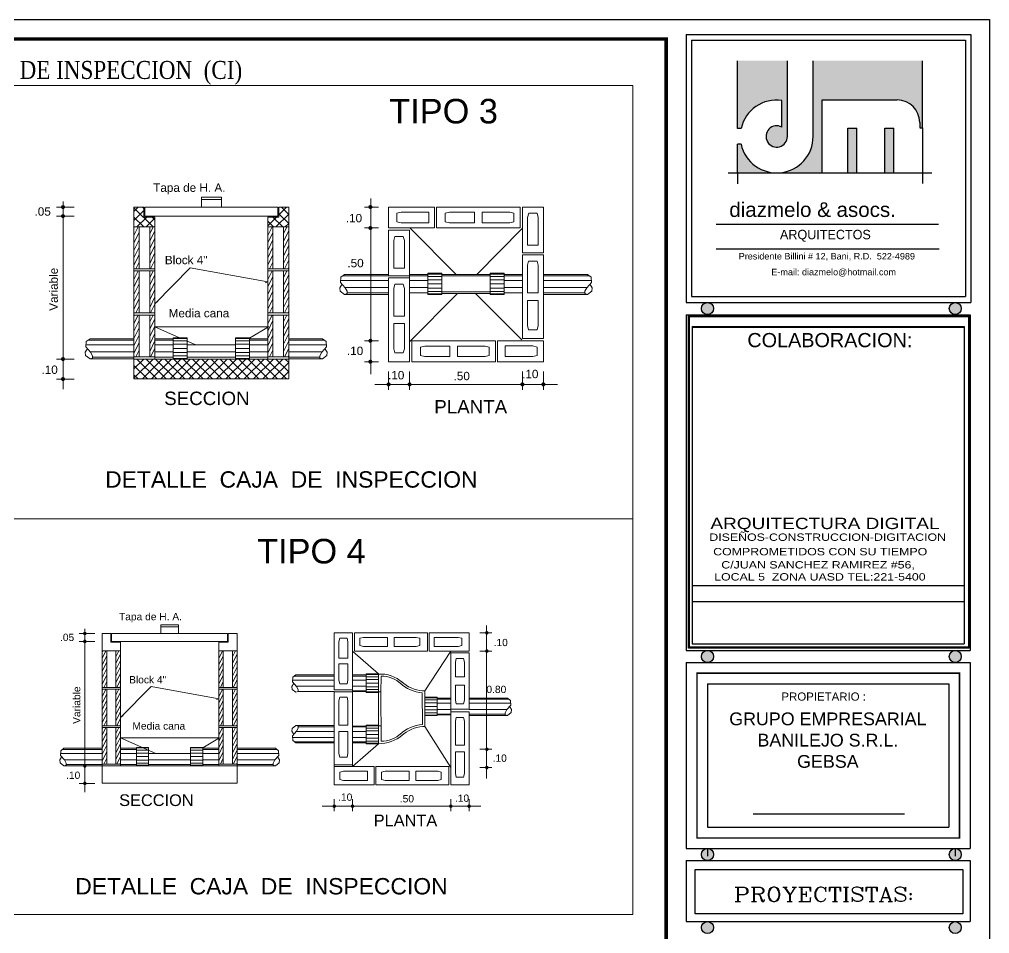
# Model space of a CAD drawing. Header units: feet. Extents: x 1019 to 2236, y -546 to 122.
# Drawn here: x 1097.26 to 1118.77, y -394.4 to -374.12 of the extents above; entities that cross this region are included whole.
import ezdxf
from ezdxf.enums import TextEntityAlignment as Align

# ---------------------------------------------------------------- set-up
doc = ezdxf.new("R2010")
doc.units = ezdxf.units.FT
doc.header["$LTSCALE"] = 0.05
doc.header["$MEASUREMENT"] = 0
for name, color, linetype, lineweight in [('CLOSETS', 7, 'Continuous', 20), ('Interior - Furniture _Pen_No__81', 7, 'Continuous', 20), ('tarjeta', 7, 'Continuous', 20)]:
    doc.layers.add(name, color=color, linetype=linetype, lineweight=lineweight)
for name, color, linetype in [('HOJA', 7, 'Continuous'), ('MARCO', 1, 'Continuous'), ('TARGETA', 7, 'Continuous'), ('TEXTM', 2, 'Continuous'), ('TEXTO', 2, 'Continuous'), ('textos', 7, 'Continuous'), ('TEXXT', 2, 'Continuous')]:
    doc.layers.add(name, color=color, linetype=linetype)
doc.styles.add('Arch-Dim', font='romans.shx', dxfattribs={"width": 0.75})
doc.styles.add('DAMIAN', font='arial.ttf', dxfattribs={"height": 0.12})
doc.styles.add('R120', font='arial.ttf', dxfattribs={"height": 0.24})
doc.styles.add('RomanS', font='arial.ttf')
doc.styles.get("Standard").update_dxf_attribs({"font": 'arial.ttf'})
doc.styles.add('TITTEXTM', font='romanc.shx')

# ---------------------------------------------------------------- blocks, each defined once
blk = doc.blocks.new('A$C6FFE63EF')
at = {"layer": 'TEXTO', "ltscale": 0.05}
h = blk.add_hatch(color=256, dxfattribs=at)
h.paths.add_polyline_path([(1.319, 2.87), (1.319, 2.479, 3.622679), (1.401, 2.342), (1.401, 3.449), (0.672, 3.449), (0.672, 2.457), (0.725, 2.457, -0.391497)])
h.paths.add_polyline_path([(1.246, 1.809, -0.351969), (0.725, 2.227), (0.672, 2.227), (0.672, 1.809)])
h.paths.add_polyline_path([(1.91, 2.875), (3.008, 2.875, -0.414214), (3.336, 2.547), (3.336, 2.466), (3.377, 2.466), (3.377, 3.449), (1.779, 3.449), (1.779, 2.342, -0.414214), (1.246, 1.809), (1.91, 1.809)])
h.paths.add_polyline_path([(2.418, 2.465), (2.287, 2.465), (2.287, 1.809), (2.418, 1.809)], flags=17)
h.paths.add_polyline_path([(2.959, 2.465), (2.828, 2.465), (2.828, 1.809), (2.959, 1.809)], flags=17)
for p, q in [((0.671, 2.456), (0.671, 3.448)), ((1.401, 2.341), (1.401, 3.448)), ((1.778, 2.341), (1.778, 3.448)), ((3.377, 2.465), (3.377, 3.448)), ((1.319, 2.479), (1.319, 2.869)), ((1.909, 1.808), (1.909, 2.874)), ((1.909, 2.874), (3.008, 2.874)), ((0.725, 2.456), (0.671, 2.456)), ((2.287, 1.808), (2.287, 2.464)), ((2.287, 2.464), (2.418, 2.464)), ((2.418, 1.808), (2.418, 2.464)), ((2.828, 1.808), (2.828, 2.464)), ((2.828, 2.464), (2.959, 2.464)), ((2.959, 1.808), (2.959, 2.464)), ((3.336, 2.546), (3.336, 2.465)), ((3.336, 2.465), (3.377, 2.465)), ((3.377, 2.465), (3.377, 1.653)), ((0.671, 1.808), (0.671, 2.227)), ((0.725, 2.227), (0.671, 2.227)), ((0.534, 1.808), (3.512, 1.808)), ((0.671, 1.808), (0.671, 1.647)), ((0.362, 1.057), (3.61, 1.057)), ((0.362, 0.698), (3.622, 0.698))]:
    blk.add_line(p, q, dxfattribs=at)
for centre, radius, start, end in [((1.245, 2.341), 0.533, 82.0412, 167.5619), ((3.008, 2.546), 0.328, 0, 90), ((1.245, 2.341), 0.156, 61.7263, 0), ((1.245, 2.341), 0.533, 192.4381, 0)]:
    blk.add_arc(centre, radius, start, end, dxfattribs=at)
at = {"layer": 'TEXTO', "ltscale": 0.3, "width": 13.01141, "attachment_point": 1}
for s, insert, char_height in [('{\\fSwis721 Blk BT|b0|i0|c0|p34;diazmelo & asocs.}', (0.552, 1.378), 0.21489), ('{\\fComic Sans MS|b0|i0|c0|p66;ARQUITECTOS}', (1.293, 0.975), 0.13753), ('{\\fArial|b0|i0|c0|p34;Presidente Billini # 12, Bani, R.D.  522-4989}', (0.69, 0.636), 0.09455), ('{\\fArial|b0|i0|c0|p34;E-mail: diazmelo@hotmail.com}', (1.167, 0.405), 0.09455)]:
    blk.add_mtext(s, dxfattribs=dict(at, insert=insert, char_height=char_height))
blk = doc.blocks.new('*X120')
at = {"color": 0}
for p, q in [((10.296, 7.821), (10.5, 8.025)), ((10.296, 7.998), (10.324, 8.025)), ((10.296, 7.644), (10.546, 7.894)), ((11.046, 7.864), (11.207, 8.025)), ((11.046, 7.687), (11.296, 7.937)), ((10.296, 7.467), (10.546, 7.717)), ((11.046, 7.51), (11.296, 7.76)), ((10.296, 7.291), (10.546, 7.541)), ((11.046, 7.334), (11.296, 7.584)), ((11.046, 7.157), (11.296, 7.407)), ((10.296, 7.114), (10.546, 7.364)), ((10.384, 7.025), (10.546, 7.187)), ((11.091, 7.025), (11.296, 7.23)), ((11.268, 7.025), (11.296, 7.053))]:
    blk.add_line(p, q, dxfattribs=at)
blk = doc.blocks.new('038')
for p, q in [((0, 1), (1, 1)), ((1, 0), (0, 0))]:
    blk.add_line(p, q)
for points in [[(0.25, 0), (0, 0), (0, 1), (0.25, 1)], [(1, 0), (0.75, 0), (0.75, 1), (1, 1)]]:
    blk.add_lwpolyline(points, close=True)
blk.add_blockref('*X120', (-10.296, -7.025))
blk = doc.blocks.new('021')
at = {"linetype": 'Continuous'}
for p, q in [((0, 1), (0, 0)), ((1, 1), (0, 1)), ((0, 1), (0.4, 1)), ((1, 1), (1, 0)), ((0.155, 0.75), (0.105, 0.7)), ((0.105, 0.7), (0.105, 0.3)), ((0.455, 0.75), (0.155, 0.75)), ((0.875, 0.75), (0.545, 0.75)), ((0.875, 0.75), (0.925, 0.7)), ((0.925, 0.7), (0.925, 0.3)), ((0.155, 0.25), (0.105, 0.3)), ((0.155, 0.25), (0.455, 0.25)), ((0.545, 0.25), (0.875, 0.25)), ((0.925, 0.3), (0.875, 0.25)), ((0, 0), (0.4, 0))]:
    blk.add_line(p, q, dxfattribs=at)
for p, q in [((0.455, 0.25), (0.455, 0.75)), ((0.545, 0.25), (0.545, 0.75)), ((0, 0), (1, 0))]:
    blk.add_line(p, q)

msp = doc.modelspace()

# ---------------------------------------------------------------- hatches: boundary and pattern name
at = {"layer": 'textos'}
h = msp.add_hatch(color=7, dxfattribs=at)
h.paths.add_polyline_path([(1112.65, -380.537, 1), (1112.384, -380.537, 1)])
h.paths.add_polyline_path([(1118.145, -380.537, 1), (1117.878, -380.537, 1)])
h = msp.add_hatch(color=7, dxfattribs=at)
h.paths.add_polyline_path([(1112.65, -388.256, 1), (1112.384, -388.256, 1)])
h.paths.add_polyline_path([(1118.145, -388.256, 1), (1117.878, -388.256, 1)])
h = msp.add_hatch(color=7, dxfattribs=at)
h.paths.add_polyline_path([(1112.517, -392.514, 1), (1112.517, -392.781, 1)])
h.paths.add_polyline_path([(1118.011, -392.514, 1), (1118.011, -392.781, 1)])
h = msp.add_hatch(color=7, dxfattribs=at)
h.paths.add_polyline_path([(1112.517, -394.136, 1), (1112.517, -394.402, 1)])
h.paths.add_polyline_path([(1118.011, -394.136, 1), (1118.011, -394.402, 1)])

# ---------------------------------------------------------------- linework, layer by layer
at = {"color": 0, "lineweight": 20}
for p, q in [((1099.8, -378.382), (1099.896, -378.285)), ((1100.223, -378.728), (1099.8, -378.305)), ((1099.8, -378.587), (1100.021, -378.366)), ((1100.021, -378.321), (1099.986, -378.285)), ((1103.01, -378.459), (1103.184, -378.285)), ((1103.231, -378.449), (1103.068, -378.285)), ((1100.018, -378.728), (1099.8, -378.511)), ((1099.864, -378.728), (1100.086, -378.507)), ((1100.07, -378.728), (1100.266, -378.532)), ((1100.266, -378.566), (1100.207, -378.507)), ((1102.765, -378.704), (1102.963, -378.507)), ((1102.894, -378.728), (1102.765, -378.599)), ((1103.1, -378.728), (1102.878, -378.507)), ((1102.947, -378.728), (1103.231, -378.443)), ((1103.231, -378.654), (1103.01, -378.433)), ((1099.812, -378.728), (1099.8, -378.716)), ((1103.152, -378.728), (1103.231, -378.649)), ((1099.8, -382.08), (1100.223, -381.657)), ((1099.8, -381.875), (1100.017, -381.657)), ((1099.8, -381.669), (1099.812, -381.657)), ((1100.102, -382.1), (1099.8, -381.798)), ((1100.307, -382.1), (1099.865, -381.657)), ((1099.986, -382.1), (1100.428, -381.657)), ((1100.513, -382.1), (1100.07, -381.657)), ((1100.191, -382.1), (1100.634, -381.657)), ((1100.718, -382.1), (1100.275, -381.657)), ((1100.397, -382.1), (1100.839, -381.657)), ((1100.924, -382.1), (1100.481, -381.657)), ((1100.602, -382.1), (1101.045, -381.657)), ((1101.129, -382.1), (1100.686, -381.657)), ((1100.808, -382.1), (1101.25, -381.657)), ((1101.335, -382.1), (1100.892, -381.657)), ((1101.013, -382.1), (1101.456, -381.657)), ((1101.54, -382.1), (1101.097, -381.657)), ((1101.219, -382.1), (1101.661, -381.657)), ((1101.746, -382.1), (1101.303, -381.657)), ((1101.424, -382.1), (1101.867, -381.657)), ((1101.951, -382.1), (1101.508, -381.657)), ((1101.629, -382.1), (1102.072, -381.657)), ((1102.157, -382.1), (1101.714, -381.657)), ((1101.835, -382.1), (1102.278, -381.657)), ((1102.362, -382.1), (1101.919, -381.657)), ((1102.04, -382.1), (1102.483, -381.657)), ((1102.568, -382.1), (1102.125, -381.657)), ((1102.246, -382.1), (1102.689, -381.657)), ((1102.773, -382.1), (1102.33, -381.657)), ((1102.451, -382.1), (1102.894, -381.657)), ((1102.979, -382.1), (1102.536, -381.657)), ((1102.657, -382.1), (1103.1, -381.657)), ((1103.184, -382.1), (1102.741, -381.657)), ((1102.862, -382.1), (1103.231, -381.731)), ((1103.231, -381.942), (1102.947, -381.657)), ((1103.231, -381.736), (1103.152, -381.657)), ((1099.896, -382.1), (1099.8, -382.004)), ((1103.068, -382.1), (1103.231, -381.937))]:
    msp.add_line(p, q, dxfattribs=at)
at = {"color": 3, "lineweight": 25}
msp.add_line((1099.096, -391.068), (1099.096, -391.068), dxfattribs=at)
at = {"layer": 'CLOSETS', "lineweight": 20}
for p, q in [((1098.228, -382.324), (1098.228, -378.163)), ((1101.295, -378.285), (1101.295, -378.063)), ((1101.295, -378.063), (1101.737, -378.063)), ((1101.295, -378.115), (1101.737, -378.115)), ((1101.737, -378.063), (1101.737, -378.285)), ((1105.053, -381.991), (1105.053, -378.096)), ((1098.082, -378.287), (1098.477, -378.287)), ((1099.8, -378.285), (1100.021, -378.285)), ((1099.8, -378.728), (1099.8, -378.285)), ((1100.021, -378.285), (1100.021, -378.507)), ((1101.349, -378.285), (1101.128, -378.285)), ((1103.231, -378.285), (1103.01, -378.285)), ((1103.01, -378.285), (1103.01, -378.507)), ((1103.231, -378.728), (1103.231, -378.285)), ((1105.222, -378.285), (1104.913, -378.285)), ((1098.082, -378.487), (1098.477, -378.487)), ((1100.021, -378.507), (1100.266, -378.507)), ((1100.266, -378.507), (1100.266, -381.657)), ((1103.01, -378.507), (1102.765, -378.507)), ((1102.765, -381.657), (1102.765, -378.507)), ((1099.8, -378.728), (1100.266, -378.728)), ((1100.243, -378.728), (1099.8, -378.728)), ((1102.789, -378.728), (1103.231, -378.728)), ((1105.222, -378.75), (1104.913, -378.75)), ((1106.946, -379.78), (1105.913, -378.749)), ((1108.409, -378.764), (1107.4, -379.78)), ((1099.8, -379), (1099.8, -382.1)), ((1103.231, -382.1), (1103.231, -379)), ((1105.911, -379.06), (1105.911, -381.717)), ((1100.267, -380.423), (1101.044, -379.632)), ((1101.044, -379.632), (1102.765, -379.948)), ((1104.429, -379.811), (1105.446, -379.811)), ((1105.912, -379.811), (1106.317, -379.811)), ((1106.317, -380.228), (1106.317, -379.756)), ((1106.627, -379.756), (1106.317, -379.756)), ((1106.317, -379.771), (1106.627, -379.771)), ((1106.317, -379.827), (1106.627, -379.827)), ((1106.317, -379.899), (1106.627, -379.899)), ((1106.627, -380.228), (1106.627, -379.756)), ((1106.627, -379.78), (1107.697, -379.78)), ((1106.627, -379.815), (1107.697, -379.815)), ((1107.697, -380.228), (1107.697, -379.756)), ((1107.697, -379.756), (1108.007, -379.756)), ((1108.007, -379.771), (1107.697, -379.771)), ((1108.007, -379.827), (1107.697, -379.827)), ((1108.007, -379.899), (1107.697, -379.899)), ((1108.007, -380.228), (1108.007, -379.756)), ((1108.411, -379.811), (1108.007, -379.811)), ((1109.895, -379.811), (1108.877, -379.811)), ((1102.765, -379.948), (1102.709, -379.964)), ((1104.384, -379.914), (1105.446, -379.914)), ((1104.481, -380.069), (1105.446, -380.069)), ((1105.912, -379.914), (1106.317, -379.914)), ((1105.912, -380.069), (1106.317, -380.069)), ((1106.317, -379.992), (1106.627, -379.992)), ((1106.317, -380.084), (1106.627, -380.084)), ((1108.007, -379.992), (1107.697, -379.992)), ((1108.007, -380.084), (1107.697, -380.084)), ((1108.007, -379.914), (1108.411, -379.914)), ((1108.007, -380.069), (1108.411, -380.069)), ((1108.877, -379.914), (1109.939, -379.914)), ((1108.877, -380.069), (1109.843, -380.069)), ((1105.446, -380.222), (1104.471, -380.222)), ((1104.53, -380.189), (1105.446, -380.189)), ((1105.912, -380.189), (1106.317, -380.189)), ((1106.977, -380.204), (1105.913, -381.271)), ((1106.317, -380.157), (1106.627, -380.157)), ((1106.317, -380.212), (1106.627, -380.212)), ((1106.317, -380.228), (1106.627, -380.228)), ((1106.627, -380.169), (1107.697, -380.169)), ((1106.627, -380.204), (1107.697, -380.204)), ((1108.399, -381.229), (1107.372, -380.204)), ((1108.007, -380.157), (1107.697, -380.157)), ((1108.007, -380.212), (1107.697, -380.212)), ((1107.697, -380.228), (1108.007, -380.228)), ((1108.007, -380.189), (1108.411, -380.189)), ((1108.877, -380.189), (1109.794, -380.189)), ((1108.877, -380.222), (1109.853, -380.222)), ((1100.331, -380.377), (1100.267, -380.423)), ((1102.789, -380.944), (1100.264, -380.944)), ((1100.671, -381.657), (1100.671, -381.186)), ((1100.981, -381.186), (1100.671, -381.186)), ((1100.981, -381.657), (1100.981, -381.186)), ((1102.051, -381.657), (1102.051, -381.186)), ((1102.051, -381.186), (1102.361, -381.186)), ((1102.361, -381.657), (1102.361, -381.186)), ((1098.738, -381.344), (1099.8, -381.344)), ((1098.783, -381.24), (1099.8, -381.24)), ((1100.266, -381.24), (1100.671, -381.24)), ((1100.266, -381.344), (1100.671, -381.344)), ((1100.671, -381.201), (1100.981, -381.201)), ((1100.671, -381.257), (1100.981, -381.257)), ((1100.671, -381.329), (1100.981, -381.329)), ((1100.981, -381.344), (1102.051, -381.344)), ((1102.361, -381.201), (1102.051, -381.201)), ((1102.361, -381.257), (1102.051, -381.257)), ((1102.361, -381.329), (1102.051, -381.329)), ((1102.765, -381.24), (1102.361, -381.24)), ((1102.361, -381.344), (1102.765, -381.344)), ((1104.019, -381.24), (1103.231, -381.24)), ((1103.231, -381.344), (1104.064, -381.344)), ((1105.222, -381.252), (1104.913, -381.252)), ((1098.834, -381.499), (1099.8, -381.499)), ((1098.884, -381.618), (1099.8, -381.618)), ((1100.266, -381.499), (1100.671, -381.499)), ((1100.266, -381.618), (1100.671, -381.618)), ((1100.671, -381.422), (1100.981, -381.422)), ((1100.671, -381.514), (1100.981, -381.514)), ((1100.671, -381.586), (1100.981, -381.586)), ((1100.981, -381.499), (1102.051, -381.499)), ((1100.981, -381.618), (1102.051, -381.618)), ((1102.361, -381.422), (1102.051, -381.422)), ((1102.361, -381.514), (1102.051, -381.514)), ((1102.361, -381.586), (1102.051, -381.586)), ((1102.361, -381.499), (1102.765, -381.499)), ((1102.361, -381.618), (1102.765, -381.618)), ((1103.231, -381.499), (1103.968, -381.499)), ((1103.231, -381.618), (1103.918, -381.618)), ((1098.082, -381.658), (1098.477, -381.658)), ((1099.8, -381.652), (1098.825, -381.652)), ((1099.8, -382.1), (1099.8, -381.657)), ((1099.8, -381.657), (1103.231, -381.657)), ((1100.671, -381.642), (1100.981, -381.642)), ((1102.361, -381.642), (1102.051, -381.642)), ((1103.231, -381.652), (1103.978, -381.652)), ((1103.231, -382.1), (1103.231, -381.657)), ((1105.222, -381.717), (1104.913, -381.717)), ((1105.446, -381.933), (1105.446, -382.342)), ((1105.911, -381.933), (1105.911, -382.342)), ((1108.413, -381.933), (1108.413, -382.342)), ((1108.877, -381.933), (1108.877, -382.342)), ((1098.082, -382.102), (1098.477, -382.102)), ((1099.8, -382.1), (1103.231, -382.1)), ((1105.143, -382.223), (1109.188, -382.223))]:
    msp.add_line(p, q, dxfattribs=at)
at = {"layer": 'CLOSETS', "lineweight": 20, "const_width": 0.0443}
for points in [[(1098.204, -378.287, 1), (1098.248, -378.287, 1)], [(1105.02, -378.285, 1), (1105.064, -378.285, 1)], [(1098.204, -378.487, 1), (1098.248, -378.487, 1)], [(1105.02, -378.75, 1), (1105.064, -378.75, 1)], [(1105.02, -381.252, 1), (1105.064, -381.252, 1)], [(1098.204, -381.658, 1), (1098.248, -381.658, 1)], [(1105.02, -381.717, 1), (1105.064, -381.717, 1)], [(1098.204, -382.102, 1), (1098.248, -382.102, 1)], [(1105.424, -382.219, 1), (1105.468, -382.219, 1)], [(1105.889, -382.219, 1), (1105.933, -382.219, 1)], [(1108.39, -382.219, 1), (1108.435, -382.219, 1)], [(1108.855, -382.219, 1), (1108.9, -382.219, 1)]]:
    msp.add_lwpolyline(points, format="xyb", close=True, dxfattribs=at)
at = {"layer": 'CLOSETS', "lineweight": 20}
for points in [[(1100.04, -378.487), (1102.992, -378.487), (1102.992, -378.285), (1100.039, -378.285)], [(1105.446, -378.75), (1105.446, -378.285), (1106.46, -378.285), (1106.46, -378.75)], [(1106.339, -378.402), (1105.725, -378.402), (1105.632, -378.425), (1105.632, -378.611), (1105.725, -378.634), (1106.339, -378.634)], [(1108.877, -378.285), (1108.413, -378.285), (1108.413, -379.299), (1108.877, -379.299)], [(1108.529, -379.132), (1108.529, -378.518), (1108.552, -378.425), (1108.738, -378.425), (1108.761, -378.518), (1108.761, -379.132)], [(1105.911, -378.797), (1105.446, -378.797), (1105.446, -379.81), (1105.911, -379.81)], [(1105.562, -379.643), (1105.562, -379.029), (1105.586, -378.936), (1105.772, -378.936), (1105.795, -379.029), (1105.795, -379.643)], [(1108.877, -381.717), (1108.877, -381.252), (1107.864, -381.252), (1107.864, -381.717)], [(1108.031, -381.368), (1108.645, -381.368), (1108.738, -381.391), (1108.738, -381.577), (1108.645, -381.6), (1108.031, -381.6)]]:
    msp.add_lwpolyline(points, close=True, dxfattribs=at)
for points in [[(1105.446, -379.78), (1104.471, -379.78), (1104.389, -379.84), (1104.382, -379.958), (1104.486, -380.075), (1104.53, -380.155), (1104.53, -380.205), (1104.471, -380.223), (1104.374, -380.149), (1104.367, -380.075), (1104.411, -380.007)], [(1106.317, -379.78), (1105.912, -379.78)], [(1108.007, -379.78), (1108.411, -379.78)], [(1108.877, -379.78), (1109.853, -379.78), (1109.935, -379.84), (1109.942, -379.958), (1109.838, -380.075), (1109.794, -380.155), (1109.794, -380.205), (1109.853, -380.223), (1109.949, -380.149), (1109.957, -380.075), (1109.912, -380.007)], [(1100.262, -380.946), (1100.808, -381.186)], [(1102.361, -381.196), (1102.785, -380.946)], [(1099.8, -381.209), (1098.825, -381.209), (1098.743, -381.27), (1098.736, -381.387), (1098.839, -381.505), (1098.884, -381.585), (1098.884, -381.635), (1098.825, -381.653), (1098.728, -381.579), (1098.721, -381.505), (1098.765, -381.437)], [(1100.671, -381.209), (1100.266, -381.209)], [(1100.981, -381.262), (1101.168, -381.344)], [(1102.361, -381.209), (1102.765, -381.209)], [(1103.231, -381.209), (1103.978, -381.209), (1104.059, -381.27), (1104.067, -381.387), (1103.963, -381.505), (1103.918, -381.585), (1103.918, -381.635), (1103.978, -381.653), (1104.074, -381.579), (1104.082, -381.505), (1104.037, -381.437)]]:
    msp.add_lwpolyline(points, dxfattribs=at)
for points in [[(1104.261, -380.336, 0, 0, 0), (1104.679, -380.336, 0.133, 0, 0), (1104.888, -380.336, 0, 0, 0)], [(1109.618, -380.336, 0, 0, 0), (1110.036, -380.336, 0.133, 0, 0), (1110.245, -380.336, 0, 0, 0)], [(1101.374, -380.815, 0, 0, 0), (1101.612, -381.159, 0.133, 0, 0), (1101.731, -381.33, 0, 0, 0)], [(1098.615, -381.766, 0, 0, 0), (1099.033, -381.766, 0.133, 0, 0), (1099.242, -381.766, 0, 0, 0)], [(1103.743, -381.766, 0, 0, 0), (1104.16, -381.766, 0.133, 0, 0), (1104.369, -381.766, 0, 0, 0)]]:
    msp.add_lwpolyline(points, format="xyseb", dxfattribs=at)
at = {"layer": 'HOJA', "color": 17, "linetype": 'Continuous'}
for p, q in [((1112.18, -386.681), (1118.207, -386.681)), ((1112.18, -387.034), (1118.207, -387.034))]:
    msp.add_line(p, q, dxfattribs=at)
at = {"layer": 'Interior - Furniture _Pen_No__81'}
msp.add_line((1083.591, -385.201), (1110.861, -385.201), dxfattribs=at)
msp.add_lwpolyline([(1083.591, -375.59), (1110.861, -375.59), (1110.861, -393.982), (1083.591, -393.982)], close=True, dxfattribs=at)
at = {"layer": 'MARCO'}
msp.add_lwpolyline([(1054.272, -374.123), (1118.772, -374.123), (1118.772, -416.123), (1054.272, -416.123)], close=True, dxfattribs=at)
at = {"layer": 'MARCO', "const_width": 0.075}
msp.add_lwpolyline([(1111.6, -374.557), (1054.706, -374.557), (1054.706, -415.689), (1111.6, -415.689)], close=True, dxfattribs=at)
at = {"layer": 'TARGETA', "color": 3}
for p, q in [((1112.046, -374.455), (1118.353, -374.455)), ((1112.046, -374.455), (1112.046, -380.404)), ((1118.353, -374.455), (1118.353, -380.404)), ((1112.163, -374.586), (1118.236, -374.586)), ((1112.163, -374.586), (1112.163, -380.27)), ((1118.236, -374.586), (1118.236, -380.27)), ((1112.163, -380.27), (1118.218, -380.27)), ((1118.218, -380.27), (1118.236, -380.27)), ((1112.046, -380.404), (1118.353, -380.404)), ((1112.18, -380.938), (1112.18, -387.959)), ((1112.18, -380.938), (1118.207, -380.938)), ((1112.18, -380.951), (1112.18, -387.972)), ((1112.18, -380.951), (1118.207, -380.951)), ((1112.18, -380.951), (1112.18, -387.972)), ((1118.207, -380.938), (1118.207, -387.959)), ((1118.207, -380.951), (1118.207, -387.972)), ((1118.207, -380.951), (1118.207, -387.972)), ((1112.18, -387.972), (1118.207, -387.972)), ((1112.18, -387.972), (1118.207, -387.972)), ((1112.046, -388.389), (1118.341, -388.389)), ((1112.046, -388.389), (1112.046, -392.514)), ((1118.341, -388.389), (1118.341, -392.514)), ((1112.518, -388.86), (1117.869, -388.86)), ((1112.518, -388.86), (1112.518, -392.043)), ((1117.869, -388.86), (1117.869, -392.043)), ((1112.518, -392.043), (1117.869, -392.043)), ((1112.046, -392.514), (1118.341, -392.514)), ((1112.046, -392.781), (1112.046, -394.136)), ((1112.046, -392.781), (1118.341, -392.781)), ((1118.341, -392.781), (1118.341, -394.136)), ((1112.246, -393.966), (1112.246, -392.981)), ((1112.246, -392.981), (1118.178, -392.981)), ((1118.178, -392.981), (1118.178, -393.966)), ((1118.178, -393.966), (1112.246, -393.966)), ((1112.046, -394.136), (1118.341, -394.136))]:
    msp.add_line(p, q, dxfattribs=at)
at = {"layer": 'tarjeta', "lineweight": 20}
for p, q in [((1098.712, -391.263), (1098.712, -387.639)), ((1100.398, -387.552), (1100.784, -387.552)), ((1100.398, -387.745), (1100.398, -387.552)), ((1100.398, -387.597), (1100.784, -387.597)), ((1100.784, -387.552), (1100.784, -387.745)), ((1107.615, -390.958), (1107.615, -387.565)), ((1098.584, -387.746), (1098.929, -387.746)), ((1099.096, -388.131), (1099.096, -387.745)), ((1099.096, -387.745), (1099.289, -387.745)), ((1099.289, -387.745), (1099.289, -387.938)), ((1100.446, -387.745), (1100.253, -387.745)), ((1101.892, -387.745), (1101.892, -387.938)), ((1102.085, -387.745), (1101.892, -387.745)), ((1102.085, -388.131), (1102.085, -387.745)), ((1107.468, -387.73), (1107.737, -387.73)), ((1098.584, -387.921), (1098.929, -387.921)), ((1099.289, -387.938), (1099.502, -387.938)), ((1099.502, -387.938), (1099.502, -390.683)), ((1101.892, -387.938), (1101.679, -387.938)), ((1101.679, -390.683), (1101.679, -387.938)), ((1099.482, -388.131), (1099.096, -388.131)), ((1099.096, -388.131), (1099.502, -388.131)), ((1101.7, -388.131), (1102.085, -388.131)), ((1104.65, -388.147), (1105.22, -388.641)), ((1106.252, -389.017), (1106.824, -388.134)), ((1107.468, -388.135), (1107.737, -388.135)), ((1099.096, -388.368), (1099.096, -391.068)), ((1102.085, -391.068), (1102.085, -388.368)), ((1106.826, -388.405), (1106.826, -391.104)), ((1103.355, -388.689), (1104.241, -388.689)), ((1104.646, -388.689), (1104.95, -388.689)), ((1104.646, -390.215), (1104.646, -388.701)), ((1104.95, -389.052), (1104.95, -388.641)), ((1105.22, -388.641), (1104.95, -388.641)), ((1104.95, -388.655), (1105.22, -388.655)), ((1104.95, -388.703), (1105.22, -388.703)), ((1105.22, -389.795), (1105.22, -388.641)), ((1105.276, -389.039), (1105.279, -388.697)), ((1099.503, -389.607), (1100.18, -388.918)), ((1100.18, -388.918), (1101.679, -389.194)), ((1104.241, -388.779), (1103.317, -388.779)), ((1104.241, -388.912), (1103.392, -388.912)), ((1104.241, -388.914), (1103.4, -388.914)), ((1104.95, -388.779), (1104.646, -388.779)), ((1104.95, -388.914), (1104.646, -388.914)), ((1104.95, -388.766), (1105.22, -388.766)), ((1104.95, -388.847), (1105.22, -388.847)), ((1104.95, -388.927), (1105.22, -388.927)), ((1104.241, -389.032), (1103.443, -389.032)), ((1104.95, -389.018), (1104.646, -389.018)), ((1104.95, -388.99), (1105.22, -388.99)), ((1104.95, -389.039), (1105.22, -389.039)), ((1105.22, -389.052), (1104.95, -389.052)), ((1105.22, -389.039), (1105.276, -389.039)), ((1105.273, -389.039), (1105.279, -390.137)), ((1106.196, -389.761), (1106.193, -389.064)), ((1106.2, -389.02), (1106.252, -389.02)), ((1106.252, -389.813), (1106.252, -389.017)), ((1106.252, -389.156), (1106.522, -389.156)), ((1106.522, -389.567), (1106.522, -389.156)), ((1101.679, -389.194), (1101.63, -389.207)), ((1106.522, -389.169), (1106.252, -389.169)), ((1106.522, -389.218), (1106.252, -389.218)), ((1106.522, -389.281), (1106.252, -389.281)), ((1106.522, -389.361), (1106.252, -389.361)), ((1106.826, -389.204), (1106.522, -389.204)), ((1106.522, -389.294), (1106.826, -389.294)), ((1108.117, -389.204), (1107.231, -389.204)), ((1107.231, -389.294), (1108.155, -389.294)), ((1099.559, -389.567), (1099.503, -389.607)), ((1106.522, -389.442), (1106.252, -389.442)), ((1106.522, -389.505), (1106.252, -389.505)), ((1106.522, -389.554), (1106.252, -389.554)), ((1106.252, -389.567), (1106.522, -389.567)), ((1106.522, -389.429), (1106.826, -389.429)), ((1106.522, -389.533), (1106.826, -389.533)), ((1107.231, -389.429), (1108.072, -389.429)), ((1107.231, -389.533), (1108.029, -389.533)), ((1107.231, -389.562), (1108.08, -389.562)), ((1104.241, -389.786), (1103.392, -389.786)), ((1104.95, -389.782), (1104.95, -390.193)), ((1105.22, -389.782), (1104.95, -389.782)), ((1104.95, -389.795), (1105.22, -389.795)), ((1105.22, -389.782), (1105.22, -390.193)), ((1105.22, -389.794), (1105.276, -389.794)), ((1104.241, -389.92), (1103.4, -389.92)), ((1104.241, -389.816), (1103.443, -389.816)), ((1104.95, -389.816), (1104.646, -389.816)), ((1104.95, -389.92), (1104.646, -389.92)), ((1104.95, -389.844), (1105.22, -389.844)), ((1104.95, -389.907), (1105.22, -389.907)), ((1104.95, -389.987), (1105.22, -389.987)), ((1106.2, -389.806), (1106.252, -389.806)), ((1106.252, -389.806), (1106.824, -390.716)), ((1099.499, -390.063), (1100.288, -390.41)), ((1101.7, -390.061), (1099.5, -390.061)), ((1104.241, -390.055), (1103.317, -390.055)), ((1103.355, -390.145), (1104.241, -390.145)), ((1104.95, -390.055), (1104.646, -390.055)), ((1104.646, -390.145), (1104.95, -390.145)), ((1104.646, -390.699), (1105.22, -390.193)), ((1104.95, -390.068), (1105.22, -390.068)), ((1104.95, -390.131), (1105.22, -390.131)), ((1104.95, -390.179), (1105.22, -390.179)), ((1105.22, -390.193), (1104.95, -390.193)), ((1099.096, -390.41), (1098.171, -390.41)), ((1098.21, -390.319), (1099.096, -390.319)), ((1099.502, -390.319), (1099.855, -390.319)), ((1099.855, -390.41), (1099.502, -390.41)), ((1100.125, -390.272), (1099.855, -390.272)), ((1099.855, -390.683), (1099.855, -390.272)), ((1099.855, -390.285), (1100.125, -390.285)), ((1099.855, -390.334), (1100.125, -390.334)), ((1099.855, -390.397), (1100.125, -390.397)), ((1100.125, -390.683), (1100.125, -390.272)), ((1100.125, -390.41), (1101.057, -390.41)), ((1101.057, -390.272), (1101.327, -390.272)), ((1101.057, -390.683), (1101.057, -390.272)), ((1101.327, -390.285), (1101.057, -390.285)), ((1101.327, -390.334), (1101.057, -390.334)), ((1101.327, -390.397), (1101.057, -390.397)), ((1101.327, -390.683), (1101.327, -390.272)), ((1101.679, -390.319), (1101.327, -390.319)), ((1101.327, -390.41), (1101.679, -390.41)), ((1102.971, -390.319), (1102.085, -390.319)), ((1102.085, -390.41), (1103.01, -390.41)), ((1107.468, -390.314), (1107.737, -390.314)), ((1099.096, -390.545), (1098.255, -390.545)), ((1099.096, -390.649), (1098.298, -390.649)), ((1099.855, -390.545), (1099.502, -390.545)), ((1099.855, -390.649), (1099.502, -390.649)), ((1099.855, -390.477), (1100.125, -390.477)), ((1099.855, -390.558), (1100.125, -390.558)), ((1099.855, -390.621), (1100.125, -390.621)), ((1100.125, -390.545), (1101.056, -390.545)), ((1100.125, -390.649), (1101.056, -390.649)), ((1101.327, -390.477), (1101.057, -390.477)), ((1101.327, -390.558), (1101.057, -390.558)), ((1101.327, -390.621), (1101.057, -390.621)), ((1101.327, -390.545), (1101.679, -390.545)), ((1101.327, -390.649), (1101.679, -390.649)), ((1102.085, -390.545), (1102.927, -390.545)), ((1102.085, -390.649), (1102.883, -390.649)), ((1104.241, -390.594), (1104.241, -390.95)), ((1104.646, -390.594), (1104.646, -390.699)), ((1106.826, -390.594), (1106.826, -390.95)), ((1107.231, -390.594), (1107.231, -390.95)), ((1099.096, -390.678), (1098.247, -390.678)), ((1098.584, -390.683), (1098.929, -390.683)), ((1099.096, -391.068), (1099.096, -390.683)), ((1099.096, -390.683), (1102.085, -390.683)), ((1099.855, -390.669), (1100.125, -390.669)), ((1101.327, -390.669), (1101.057, -390.669)), ((1102.085, -390.678), (1102.935, -390.678)), ((1102.085, -391.068), (1102.085, -390.683)), ((1107.468, -390.719), (1107.737, -390.719)), ((1098.584, -391.07), (1098.929, -391.07)), ((1099.096, -391.068), (1102.085, -391.068)), ((1104.241, -391.419), (1104.241, -391.688)), ((1104.646, -391.419), (1104.646, -391.688)), ((1106.826, -391.419), (1106.826, -391.688)), ((1107.231, -391.419), (1107.231, -391.688)), ((1107.494, -391.579), (1103.971, -391.579))]:
    msp.add_line(p, q, dxfattribs=at)
at = {"layer": 'tarjeta', "lineweight": 20, "const_width": 0.0386}
for points in [[(1098.691, -387.746, 1), (1098.73, -387.746, 1)], [(1107.644, -387.73, -1), (1107.605, -387.73, -1)], [(1098.691, -387.921, 1), (1098.73, -387.921, 1)], [(1107.644, -388.135, -1), (1107.605, -388.135, -1)], [(1107.644, -390.314, -1), (1107.605, -390.314, -1)], [(1098.691, -390.683, 1), (1098.73, -390.683, 1)], [(1107.644, -390.719, -1), (1107.605, -390.719, -1)], [(1098.691, -391.07, 1), (1098.73, -391.07, 1)], [(1104.261, -391.576, -1), (1104.222, -391.576, -1)], [(1104.666, -391.576, -1), (1104.627, -391.576, -1)], [(1106.845, -391.576, -1), (1106.806, -391.576, -1)], [(1107.25, -391.576, -1), (1107.211, -391.576, -1)]]:
    msp.add_lwpolyline(points, format="xyb", close=True, dxfattribs=at)
at = {"layer": 'tarjeta', "lineweight": 20}
for points in [[(1099.305, -387.921), (1101.877, -387.921), (1101.877, -387.745), (1099.304, -387.745)], [(1104.241, -387.73), (1104.646, -387.73), (1104.646, -388.996), (1104.241, -388.996)], [(1104.545, -388.295), (1104.545, -387.933), (1104.525, -387.852), (1104.363, -387.852), (1104.343, -387.933), (1104.343, -388.295)], [(1107.231, -388.135), (1107.231, -387.73), (1106.348, -387.73), (1106.348, -388.135)], [(1106.453, -387.831), (1106.988, -387.831), (1107.069, -387.852), (1107.069, -388.014), (1106.988, -388.034), (1106.453, -388.034)], [(1106.826, -388.176), (1107.231, -388.176), (1107.231, -389.425), (1106.826, -389.425)], [(1107.129, -388.708), (1107.129, -388.378), (1107.109, -388.297), (1106.947, -388.297), (1106.927, -388.378), (1106.927, -388.708)], [(1104.545, -388.418), (1104.545, -388.781), (1104.525, -388.862), (1104.363, -388.862), (1104.343, -388.781), (1104.343, -388.418)], [(1107.129, -388.893), (1107.129, -389.222), (1107.109, -389.303), (1106.947, -389.303), (1106.927, -389.222), (1106.927, -388.893)], [(1104.241, -391.104), (1104.241, -390.699), (1105.124, -390.699), (1105.124, -391.104)], [(1104.979, -390.8), (1104.444, -390.8), (1104.363, -390.82), (1104.363, -390.982), (1104.444, -391.003), (1104.979, -391.003)]]:
    msp.add_lwpolyline(points, close=True, dxfattribs=at)
for points in [[(1104.241, -388.662), (1103.392, -388.662), (1103.321, -388.715), (1103.314, -388.817), (1103.405, -388.919), (1103.443, -388.989), (1103.443, -389.032), (1103.392, -389.048), (1103.308, -388.984), (1103.301, -388.919), (1103.34, -388.86)], [(1104.95, -388.662), (1104.646, -388.662)], [(1104.95, -389.032), (1104.646, -389.032)], [(1106.522, -389.177), (1106.826, -389.177)], [(1107.231, -389.177), (1108.08, -389.177), (1108.151, -389.229), (1108.158, -389.332), (1108.067, -389.434), (1108.029, -389.504), (1108.029, -389.547), (1108.08, -389.563), (1108.164, -389.499), (1108.171, -389.434), (1108.132, -389.375)], [(1106.522, -389.546), (1106.826, -389.546)], [(1104.241, -390.172), (1103.392, -390.172), (1103.321, -390.119), (1103.314, -390.017), (1103.405, -389.915), (1103.443, -389.845), (1103.443, -389.802), (1103.392, -389.786), (1103.308, -389.85), (1103.301, -389.915), (1103.34, -389.974)], [(1104.95, -389.802), (1104.646, -389.802)], [(1101.327, -390.28), (1101.696, -390.063)], [(1104.95, -390.172), (1104.646, -390.172)], [(1099.096, -390.292), (1098.247, -390.292), (1098.175, -390.345), (1098.169, -390.448), (1098.26, -390.55), (1098.298, -390.62), (1098.298, -390.663), (1098.247, -390.679), (1098.163, -390.614), (1098.156, -390.55), (1098.195, -390.491)], [(1099.855, -390.292), (1099.502, -390.292)], [(1101.327, -390.292), (1101.679, -390.292)], [(1102.085, -390.292), (1102.935, -390.292), (1103.006, -390.345), (1103.013, -390.448), (1102.922, -390.55), (1102.883, -390.62), (1102.883, -390.663), (1102.935, -390.679), (1103.019, -390.614), (1103.026, -390.55), (1102.987, -390.491)]]:
    msp.add_lwpolyline(points, dxfattribs=at)
for points in [[(1107.81, -389.661, 0, 0, 0), (1108.174, -389.661, 0.116, 0, 0), (1108.356, -389.661, 0, 0, 0)], [(1100.573, -389.949, 0, 0, 0), (1100.78, -390.248, 0.116, 0, 0), (1100.884, -390.398, 0, 0, 0)], [(1103.321, -390.53, 0, 0, 0), (1103.685, -390.53, 0.116, 0, 0), (1103.867, -390.53, 0, 0, 0)]]:
    msp.add_lwpolyline(points, format="xyseb", dxfattribs=at)
for centre, radius, start, end in [((1105.269, -389.362), 0.718, 47.6908, 93.8604), ((1105.269, -389.362), 0.673, 47.6908, 89.1148), ((1106.281, -388.203), 0.866, 227.8386, 264.1918), ((1106.281, -388.203), 0.821, 227.8386, 264.3964), ((1106.281, -390.623), 0.866, 95.6239, 132.1614), ((1105.269, -389.464), 0.718, 266.1396, 312.3092), ((1105.269, -389.464), 0.673, 270.8852, 312.3092), ((1106.281, -390.623), 0.821, 95.6036, 132.1614)]:
    msp.add_arc(centre, radius, start, end, dxfattribs=at)
at = {"layer": 'textos', "color": 7}
for p, q in [((1112.046, -380.673), (1112.046, -388.123)), ((1112.046, -380.673), (1118.341, -380.673)), ((1112.046, -380.673), (1118.341, -380.673)), ((1112.046, -380.673), (1118.341, -380.673)), ((1112.097, -388.071), (1112.097, -380.693)), ((1112.097, -380.693), (1118.321, -380.693)), ((1112.117, -388.051), (1112.117, -380.713)), ((1112.117, -380.713), (1118.301, -380.713)), ((1118.301, -380.713), (1118.301, -388.051)), ((1118.321, -380.693), (1118.321, -388.071)), ((1118.341, -380.673), (1118.341, -388.123)), ((1118.321, -388.071), (1112.097, -388.071)), ((1118.301, -388.051), (1112.117, -388.051)), ((1112.046, -388.123), (1118.341, -388.123)), ((1112.046, -388.389), (1118.341, -388.389)), ((1112.517, -392.514), (1112.517, -392.682)), ((1118.011, -392.514), (1118.011, -392.682))]:
    msp.add_line(p, q, dxfattribs=at)
for centre in [(1112.517, -380.537), (1118.011, -380.537), (1112.517, -388.256), (1112.517, -388.256), (1118.011, -388.256), (1118.011, -388.256), (1112.517, -392.648), (1118.011, -392.648), (1112.517, -394.269), (1118.011, -394.269)]:
    msp.add_circle(centre, 0.133, dxfattribs=at)
at = {"layer": 'TEXXT'}
msp.add_line((1113.53, -391.746), (1116.884, -391.746), dxfattribs=at)
at = {"layer": 'TEXXT', "const_width": 0.0314}
msp.add_lwpolyline([(1112.282, -388.625), (1118.105, -388.625), (1118.105, -392.279), (1112.282, -392.279), (1112.282, -388.625)], dxfattribs=at)

# ---------------------------------------------------------------- block references
at = {"xscale": 1.516622773005782, "yscale": 1.516622773005782, "zscale": 1.516622773005782}
msp.add_blockref('A$C6FFE63EF', (1112.163, -380.27), dxfattribs=at)
at = {"layer": 'CLOSETS', "lineweight": 20}
for name, p, xscale, yscale, zscale in [('021', (1106.506, -378.75), 1.859783757304375, 0.4649459393259814, 1.859783757304375), ('038', (1099.8, -379.658), 0.4649459393260189, 0.9298918786520377, 0.4649459393260189), ('038', (1102.766, -379.658), 0.4649459393260189, 0.9298918786520377, 0.4649459393260189), ('038', (1099.8, -380.634), 0.4649459393260189, 0.9298918786520377, 0.4649459393260189), ('038', (1102.766, -380.634), 0.4649459393260189, 0.9298918786520377, 0.4649459393260189), ('038', (1099.8, -381.611), 0.4649459393260189, 0.9298918786520377, 0.4649459393260189), ('038', (1102.766, -381.611), 0.4649459393260189, 0.9298918786520377, 0.4649459393260189), ('021', (1105.958, -381.717), 1.859783757304375, 0.4649459393259814, 1.859783757304375)]:
    msp.add_blockref(name, p, dxfattribs=dict(at, xscale=xscale, yscale=yscale, zscale=zscale))
at = {"layer": 'CLOSETS', "lineweight": 20, "xscale": 1.859783757304112, "yscale": 0.4649459393259814, "zscale": 1.859783757304112, "rotation": 90}
for p in [(1108.877, -381.205), (1105.911, -381.717)]:
    msp.add_blockref('021', p, dxfattribs=at)
at = {"layer": 'tarjeta', "lineweight": 20, "yscale": 0.4050252284004274}
for p, xscale, zscale, rotation in [((1106.307, -388.135), -1.620100913604983, 1.620100913604983, 359.999999999997), ((1104.241, -390.658), -1.620100913602527, 1.620100913602527, 269.9999999999971), ((1106.826, -391.104), -1.620100913602527, 1.620100913602527, 269.9999999999971), ((1106.785, -391.104), -1.620100913604983, 1.620100913604983, 359.999999999997)]:
    msp.add_blockref('021', p, dxfattribs=dict(at, xscale=xscale, zscale=zscale, rotation=rotation))
at = {"layer": 'tarjeta', "lineweight": 20, "xscale": 0.4050252284012459, "yscale": 0.8100504568008545, "zscale": 0.4050252284012459}
for p in [(1099.096, -388.941), (1101.68, -388.941), (1099.096, -389.792), (1101.68, -389.792), (1099.096, -390.642), (1101.68, -390.642)]:
    msp.add_blockref('038', p, dxfattribs=at)

# ---------------------------------------------------------------- texts
at = {"ltscale": 0.15, "insert": (1092.171, -375.045), "char_height": 0.39886, "width": 27.33948, "attachment_point": 1, "style": 'Arch-Dim'}
msp.add_mtext('{\\fRomantic|b0|i0|c2|p2;\\W0.85;DETALLES CAMARA DE INSPECCION  (CI)}', dxfattribs=at)
at = {"layer": 'CLOSETS', "lineweight": 20, "style": 'RomanS'}
for s, height, p in [('Tapa de H. A.', 0.18598, (1100.226, -377.948)), ('.05', 0.186, (1097.595, -378.477)), ('.10', 0.186, (1104.497, -378.625)), ('Block 4"', 0.186, (1100.485, -379.554)), ('.50', 0.186, (1104.532, -379.622)), ('Media cana', 0.186, (1100.569, -380.732)), ('.10', 0.186, (1104.522, -381.569)), ('.10', 0.186, (1097.749, -381.987)), ('.10', 0.186, (1105.434, -382.108)), ('.50', 0.186, (1106.887, -382.127)), ('.10', 0.186, (1108.407, -382.082)), ('SECCION', 0.2976, (1100.47, -382.678)), ('PLANTA', 0.2976, (1106.458, -382.865))]:
    msp.add_text(s, height=height, dxfattribs=at).set_placement(p)
msp.add_text('Variable', height=0.186, rotation=90, dxfattribs=at).set_placement((1098.111, -380.587))
at = {"layer": 'tarjeta', "lineweight": 20, "style": 'RomanS'}
for s, height, p in [('Tapa de H. A.', 0.16201, (1099.468, -387.451)), ('.05', 0.162, (1098.16, -387.912)), ('Block 4"', 0.162, (1099.693, -388.851)), ('Media cana', 0.162, (1099.766, -389.876)), ('.10', 0.162, (1098.295, -390.97)), ('SECCION', 0.2592, (1099.472, -391.572))]:
    msp.add_text(s, height=height, dxfattribs=at).set_placement(p)
for s, height, rotation, p in [('.10', 0.162, 360, (1107.775, -388.026)), ('Variable', 0.162, 90, (1098.61, -389.75)), ('0.80', 0.162, 360, (1107.615, -389.066)), ('.10', 0.162, 360, (1107.753, -390.591)), ('.10', 0.162, 360, (1104.327, -391.456)), ('.50', 0.162, 360, (1105.695, -391.492)), ('.10', 0.162, 360, (1106.917, -391.479)), ('PLANTA', 0.2592, 360, (1105.116, -392.021))]:
    msp.add_text(s, height=height, rotation=rotation, dxfattribs=at).set_placement(p)
at = {"layer": 'TEXTM', "color": 4, "ltscale": 0.05, "style": 'R120'}
for s, height, p in [('TIPO 3', 0.5446, (1105.461, -376.431, -0.296)), ('DETALLE  CAJA  DE  INSPECCION', 0.36305, (1099.161, -384.51, 1.512)), ('TIPO 4', 0.5446, (1102.53, -386.191)), ('DETALLE  CAJA  DE  INSPECCION', 0.36305, (1098.498, -393.533, 1.808))]:
    msp.add_text(s, height=height, dxfattribs=at).set_placement(p)
at = {"layer": 'textos', "color": 7, "width": 1.2}
for s, height, style, p in [('ARQUITECTURA DIGITAL', 0.25136, 'DAMIAN', (1112.582, -385.178)), ('DISEÑOS-CONSTRUCCION-DIGITACION', 0.16338, 'DAMIAN', (1112.557, -385.527)), ('COMPROMETIDOS CON SU TIEMPO', 0.16338, 'DAMIAN', (1112.643, -385.848)), ('C/JUAN SANCHEZ RAMIREZ #56,  ', 0.16338, 'DAMIAN', (1112.823, -386.14)), ('LOCAL 5  ZONA UASD TEL:221-5400', 0.16338, 'DAMIAN', (1112.665, -386.407)), ('PROYECTISTAS:', 0.31511, 'TITTEXTM', (1113.1, -393.375))]:
    msp.add_text(s, height=height, dxfattribs=dict(at, style=style)).set_placement(p, align=Align.TOP_LEFT)
at = {"layer": 'textos', "color": 7, "style": 'DAMIAN'}
for s, insert, char_height, width, attachment_point in [('COLABORACION:', (1113.401, -381.08), 0.3142, 5.80704, 1), ('PROPIETARIO :', (1114.156, -389.054), 0.18158, 4.19495, 1), ('GRUPO EMPRESARIAL\\PBANILEJO S.R.L.\\PGEBSA', (1115.186, -389.497), 0.2832, 6.54268, 2)]:
    msp.add_mtext(s, dxfattribs=dict(at, insert=insert, char_height=char_height, width=width, attachment_point=attachment_point))

doc.saveas('drawing.dxf')
